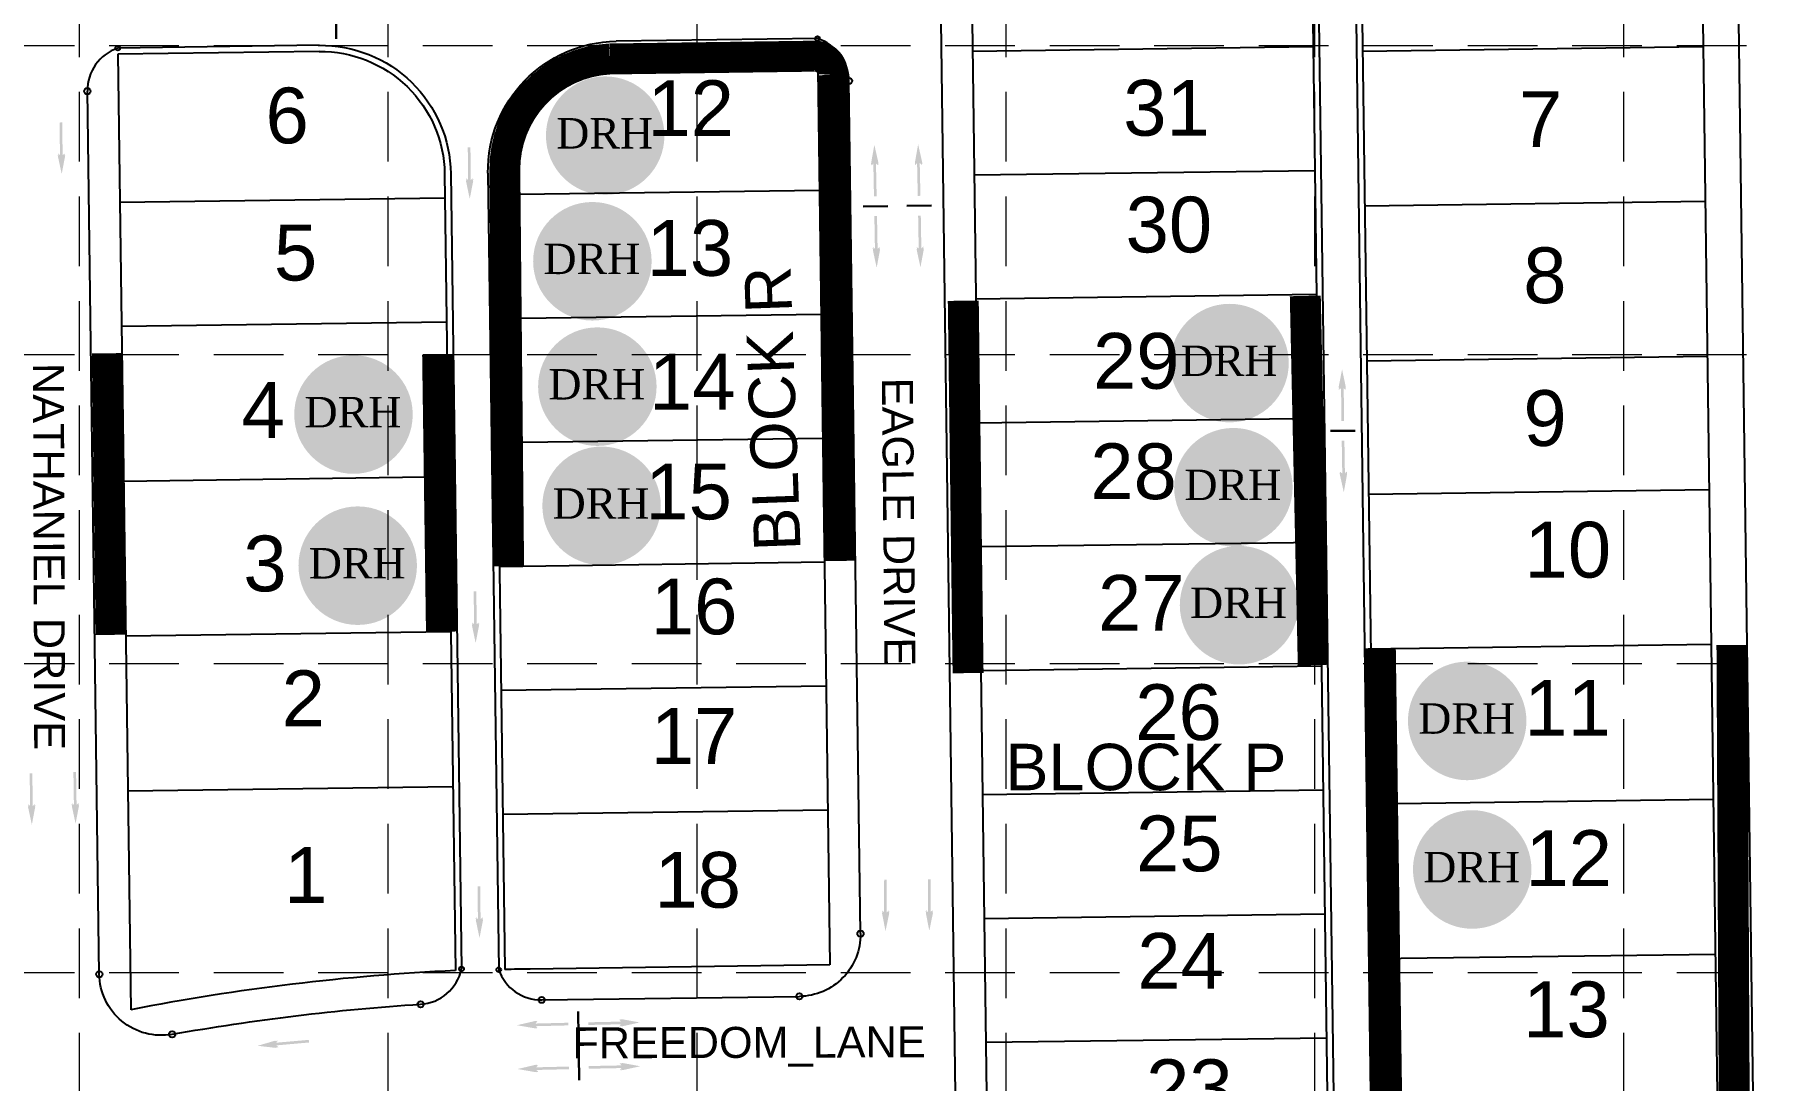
# Model space of a CAD drawing. Header units: inches. Extents: x -5337 to 1057, y 15227 to 19227.
# Drawn here: x -2354 to -1795, y 17790 to 18128 of the extents above; entities that cross this region are included whole.
import ezdxf
from ezdxf.enums import TextEntityAlignment as Align

# ---------------------------------------------------------------- set-up
doc = ezdxf.new("R2010")
doc.units = ezdxf.units.IN
doc.header["$LTSCALE"] = 150
doc.header["$MEASUREMENT"] = 0
doc.linetypes.add('HIDDEN', pattern=[0.375, 0.25, -0.125])
for name, color, linetype in [('1 BLOCK NUMBERS', 7, 'Continuous'), ('1 LOT NUMBER', 7, 'Continuous'), ('BASE', 7, 'Continuous'), ('EROSION BLANKET', 84, 'Continuous'), ('grid', 7, 'HIDDEN'), ('LOT NUM', 7, 'Continuous'), ('LOTLINE', 7, 'Continuous'), ('PAVING', 7, 'Continuous'), ('ROW', 7, 'Continuous')]:
    doc.layers.add(name, color=color, linetype=linetype)
doc.styles.add('DRHorton', font='dutcheb.ttf')
doc.styles.get("Standard").update_dxf_attribs({"font": 'ARIAL.TTF', "height": 25})

# ---------------------------------------------------------------- blocks, each defined once
blk = doc.blocks.new('DRHorton')
h = blk.add_hatch(color=1)
h.paths.add_polyline_path([(78.7, 25.78, 1), (40.43, 25.78, 1)])
h.paths.add_polyline_path([(42.33, 17.91), (76.5, 17.91), (76.5, 34.87), (42.33, 34.87)], flags=24)
at = {"layer": 'BASE', "color": 176, "style": 'DRHorton'}
blk.add_text('DRH', height=9.814, dxfattribs=at).set_placement((59.39, 21.64), align=Align.CENTER)

msp = doc.modelspace()

# ---------------------------------------------------------------- hatches: boundary and pattern name
at = {"layer": 'PAVING'}
h = msp.add_hatch(color=256, dxfattribs=at)
edge = h.paths.add_edge_path()
edge.add_line((-2346.08, 18089.55), (-2345.57, 18089.02))
edge.add_line((-2345.57, 18089.02), (-2345.73, 18099.6))
edge.add_line((-2345.73, 18099.6), (-2344.87, 18099.62))
edge.add_line((-2344.87, 18099.62), (-2344.71, 18089.03))
edge.add_line((-2344.71, 18089.03), (-2344.11, 18089.59))
edge.add_line((-2344.11, 18089.59), (-2344.11, 18089.59))
edge.add_ellipse((-2344.06, 18089.05), major_axis=(-0.008, 0.56), ratio=0.285714, start_angle=-125.8315, end_angle=14.4967, ccw=False)
edge.add_line((-2343.93, 18088.73), (-2343.93, 18088.73))
edge.add_line((-2343.93, 18088.73), (-2345.02, 18082.98))
edge.add_line((-2345.02, 18082.98), (-2346.25, 18088.7))
edge.add_line((-2346.25, 18088.7), (-2346.25, 18088.69))
edge.add_ellipse((-2346.12, 18089.02), major_axis=(-0.008, 0.56), ratio=0.285714, start_angle=-17.1827, end_angle=124.7269, ccw=False)
edge.add_line((-2346.08, 18089.55), (-2346.08, 18089.55))
edge.add_line((-2346.08, 18089.55), (-2346.08, 18089.55))
edge.add_line((-2346.08, 18089.55), (-2346.08, 18089.55))
h = msp.add_hatch(color=256, dxfattribs=at)
edge = h.paths.add_edge_path()
edge.add_line((-2214.27, 18081.53), (-2213.76, 18081))
edge.add_line((-2213.76, 18081), (-2213.87, 18091.58))
edge.add_line((-2213.87, 18091.58), (-2213.01, 18091.59))
edge.add_line((-2213.01, 18091.59), (-2212.9, 18081.01))
edge.add_line((-2212.9, 18081.01), (-2212.3, 18081.57))
edge.add_line((-2212.3, 18081.57), (-2212.3, 18081.57))
edge.add_ellipse((-2212.25, 18081.02), major_axis=(-0.006, 0.56), ratio=0.285714, start_angle=-125.8315, end_angle=14.4967, ccw=False)
edge.add_line((-2212.12, 18080.7), (-2212.12, 18080.7))
edge.add_line((-2212.12, 18080.7), (-2213.24, 18074.96))
edge.add_line((-2213.24, 18074.96), (-2214.44, 18080.68))
edge.add_line((-2214.44, 18080.68), (-2214.44, 18080.68))
edge.add_ellipse((-2214.31, 18081), major_axis=(-0.006, 0.56), ratio=0.285714, start_angle=-17.1827, end_angle=124.7269, ccw=False)
edge.add_line((-2214.27, 18081.54), (-2214.27, 18081.53))
edge.add_line((-2214.27, 18081.53), (-2214.27, 18081.53))
edge.add_line((-2214.27, 18081.53), (-2214.27, 18081.53))
at = {"layer": 'PAVING', "linetype": 'Continuous', "lineweight": 30}
h = msp.add_hatch(color=256, dxfattribs=at)
edge = h.paths.add_edge_path()
edge.add_line((-2083.38, 18085.8), (-2082.89, 18086.35))
edge.add_line((-2082.89, 18086.35), (-2082.68, 18075.77))
edge.add_line((-2082.68, 18075.77), (-2081.82, 18075.78))
edge.add_line((-2081.82, 18075.78), (-2082.03, 18086.37))
edge.add_line((-2082.03, 18086.37), (-2081.41, 18085.83))
edge.add_line((-2081.41, 18085.83), (-2081.41, 18085.83))
edge.add_ellipse((-2081.38, 18086.37), major_axis=(0.011, -0.56), ratio=0.285714, start_angle=345.5033, end_angle=485.8315)
edge.add_line((-2081.26, 18086.7), (-2081.26, 18086.7))
edge.add_line((-2081.26, 18086.7), (-2082.56, 18092.4))
edge.add_line((-2082.56, 18092.4), (-2083.58, 18086.65))
edge.add_line((-2083.58, 18086.65), (-2083.58, 18086.65))
edge.add_ellipse((-2083.44, 18086.33), major_axis=(0.011, -0.56), ratio=0.285714, start_angle=235.2731, end_angle=377.1827)
edge.add_line((-2083.38, 18085.8), (-2083.38, 18085.8))
edge.add_line((-2083.38, 18085.8), (-2083.38, 18085.8))
edge.add_line((-2083.38, 18085.8), (-2083.38, 18085.8))
h = msp.add_hatch(color=256, dxfattribs=at)
edge = h.paths.add_edge_path()
edge.add_line((-2069.25, 18085.95), (-2068.76, 18086.5))
edge.add_line((-2068.76, 18086.5), (-2068.54, 18075.92))
edge.add_line((-2068.54, 18075.92), (-2067.68, 18075.94))
edge.add_line((-2067.68, 18075.94), (-2067.9, 18086.52))
edge.add_line((-2067.9, 18086.52), (-2067.28, 18085.98))
edge.add_line((-2067.28, 18085.98), (-2067.28, 18085.98))
edge.add_ellipse((-2067.25, 18086.52), major_axis=(0.011, -0.56), ratio=0.285714, start_angle=345.5033, end_angle=485.8315)
edge.add_line((-2067.13, 18086.85), (-2067.13, 18086.85))
edge.add_line((-2067.13, 18086.85), (-2068.42, 18092.56))
edge.add_line((-2068.42, 18092.56), (-2069.44, 18086.8))
edge.add_line((-2069.44, 18086.8), (-2069.44, 18086.8))
edge.add_ellipse((-2069.3, 18086.48), major_axis=(0.011, -0.56), ratio=0.285714, start_angle=235.2731, end_angle=377.1827)
edge.add_line((-2069.25, 18085.95), (-2069.25, 18085.95))
edge.add_line((-2069.25, 18085.95), (-2069.25, 18085.95))
edge.add_line((-2069.25, 18085.95), (-2069.25, 18085.95))
h = msp.add_hatch(color=256, dxfattribs=at)
edge = h.paths.add_edge_path()
edge.add_line((-2082.88, 18059.32), (-2082.37, 18058.79))
edge.add_line((-2082.37, 18058.79), (-2082.56, 18069.37))
edge.add_line((-2082.56, 18069.37), (-2081.7, 18069.39))
edge.add_line((-2081.7, 18069.39), (-2081.51, 18058.8))
edge.add_line((-2081.51, 18058.8), (-2080.91, 18059.36))
edge.add_line((-2080.91, 18059.36), (-2080.91, 18059.36))
edge.add_ellipse((-2080.86, 18058.82), major_axis=(-0.01, 0.56), ratio=0.285714, start_angle=-125.8315, end_angle=14.4967, ccw=False)
edge.add_line((-2080.73, 18058.5), (-2080.73, 18058.5))
edge.add_line((-2080.73, 18058.5), (-2081.81, 18052.75))
edge.add_line((-2081.81, 18052.75), (-2083.05, 18058.46))
edge.add_line((-2083.05, 18058.46), (-2083.05, 18058.46))
edge.add_ellipse((-2082.92, 18058.78), major_axis=(-0.01, 0.56), ratio=0.285714, start_angle=-17.1827, end_angle=124.7269, ccw=False)
edge.add_line((-2082.88, 18059.32), (-2082.88, 18059.32))
edge.add_line((-2082.88, 18059.32), (-2082.88, 18059.32))
edge.add_line((-2082.88, 18059.32), (-2082.88, 18059.32))
h = msp.add_hatch(color=256, dxfattribs=at)
edge = h.paths.add_edge_path()
edge.add_line((-2068.75, 18059.47), (-2068.24, 18058.94))
edge.add_line((-2068.24, 18058.94), (-2068.42, 18069.52))
edge.add_line((-2068.42, 18069.52), (-2067.56, 18069.54))
edge.add_line((-2067.56, 18069.54), (-2067.38, 18058.95))
edge.add_line((-2067.38, 18058.95), (-2066.78, 18059.51))
edge.add_line((-2066.78, 18059.51), (-2066.78, 18059.51))
edge.add_ellipse((-2066.73, 18058.97), major_axis=(-0.01, 0.56), ratio=0.285714, start_angle=-125.8315, end_angle=14.4967, ccw=False)
edge.add_line((-2066.59, 18058.65), (-2066.59, 18058.65))
edge.add_line((-2066.59, 18058.65), (-2067.67, 18052.9))
edge.add_line((-2067.67, 18052.9), (-2068.91, 18058.61))
edge.add_line((-2068.91, 18058.61), (-2068.91, 18058.61))
edge.add_ellipse((-2068.78, 18058.93), major_axis=(-0.01, 0.56), ratio=0.285714, start_angle=-17.1827, end_angle=124.7269, ccw=False)
edge.add_line((-2068.75, 18059.47), (-2068.75, 18059.47))
edge.add_line((-2068.75, 18059.47), (-2068.75, 18059.47))
edge.add_line((-2068.75, 18059.47), (-2068.75, 18059.47))
h = msp.add_hatch(color=256, dxfattribs=at)
edge = h.paths.add_edge_path()
edge.add_line((-1930.46, 18013.34), (-1930.97, 18013.87))
edge.add_line((-1930.97, 18013.87), (-1930.84, 18003.29))
edge.add_line((-1930.84, 18003.29), (-1931.7, 18003.28))
edge.add_line((-1931.7, 18003.28), (-1931.83, 18013.86))
edge.add_line((-1931.83, 18013.86), (-1932.43, 18013.31))
edge.add_line((-1932.43, 18013.31), (-1932.43, 18013.3))
edge.add_ellipse((-1932.48, 18013.85), major_axis=(0.007, -0.56), ratio=0.285714, start_angle=-125.8315, end_angle=14.4967, ccw=False)
edge.add_line((-1932.61, 18014.17), (-1932.61, 18014.17))
edge.add_line((-1932.61, 18014.17), (-1931.5, 18019.92))
edge.add_line((-1931.5, 18019.92), (-1930.29, 18014.2))
edge.add_line((-1930.29, 18014.2), (-1930.3, 18014.2))
edge.add_ellipse((-1930.42, 18013.88), major_axis=(0.007, -0.56), ratio=0.285714, start_angle=-17.1827, end_angle=124.7269, ccw=False)
edge.add_line((-1930.46, 18013.34), (-1930.46, 18013.34))
edge.add_line((-1930.46, 18013.34), (-1930.46, 18013.34))
edge.add_line((-1930.46, 18013.34), (-1930.46, 18013.34))
h = msp.add_hatch(color=256, dxfattribs=at)
edge = h.paths.add_edge_path()
edge.add_line((-1930.09, 17986.86), (-1930.58, 17986.31))
edge.add_line((-1930.58, 17986.31), (-1930.75, 17996.89))
edge.add_line((-1930.75, 17996.89), (-1931.61, 17996.88))
edge.add_line((-1931.61, 17996.88), (-1931.44, 17986.3))
edge.add_line((-1931.44, 17986.3), (-1932.05, 17986.84))
edge.add_line((-1932.05, 17986.84), (-1932.06, 17986.84))
edge.add_ellipse((-1932.09, 17986.3), major_axis=(-0.009, 0.56), ratio=0.285714, start_angle=345.5033, end_angle=485.8315)
edge.add_line((-1932.21, 17985.97), (-1932.21, 17985.97))
edge.add_line((-1932.21, 17985.97), (-1930.94, 17980.26))
edge.add_line((-1930.94, 17980.26), (-1929.9, 17986.01))
edge.add_line((-1929.9, 17986.01), (-1929.9, 17986.01))
edge.add_ellipse((-1930.03, 17986.32), major_axis=(-0.009, 0.56), ratio=0.285714, start_angle=235.2731, end_angle=377.1827)
edge.add_line((-1930.09, 17986.86), (-1930.09, 17986.86))
edge.add_line((-1930.09, 17986.86), (-1930.09, 17986.86))
edge.add_line((-1930.09, 17986.86), (-1930.09, 17986.86))
at = {"layer": 'PAVING'}
h = msp.add_hatch(color=256, dxfattribs=at)
edge = h.paths.add_edge_path()
edge.add_line((-2212.35, 17938.17), (-2211.85, 17937.63))
edge.add_line((-2211.85, 17937.63), (-2211.96, 17948.22))
edge.add_line((-2211.96, 17948.22), (-2211.1, 17948.23))
edge.add_line((-2211.1, 17948.23), (-2210.99, 17937.64))
edge.add_line((-2210.99, 17937.64), (-2210.39, 17938.2))
edge.add_line((-2210.39, 17938.2), (-2210.39, 17938.2))
edge.add_ellipse((-2210.34, 17937.66), major_axis=(-0.006, 0.56), ratio=0.285714, start_angle=-125.8315, end_angle=14.4967, ccw=False)
edge.add_line((-2210.21, 17937.33), (-2210.21, 17937.33))
edge.add_line((-2210.21, 17937.33), (-2211.33, 17931.59))
edge.add_line((-2211.33, 17931.59), (-2212.53, 17937.31))
edge.add_line((-2212.53, 17937.31), (-2212.52, 17937.31))
edge.add_ellipse((-2212.4, 17937.63), major_axis=(-0.006, 0.56), ratio=0.285714, start_angle=-17.1827, end_angle=124.7269, ccw=False)
edge.add_line((-2212.35, 17938.17), (-2212.35, 17938.17))
edge.add_line((-2212.35, 17938.17), (-2212.35, 17938.17))
edge.add_line((-2212.35, 17938.17), (-2212.35, 17938.17))
h = msp.add_hatch(color=256, dxfattribs=at)
edge = h.paths.add_edge_path()
edge.add_line((-2355.72, 17879.51), (-2355.22, 17878.98))
edge.add_line((-2355.22, 17878.98), (-2355.37, 17889.56))
edge.add_line((-2355.37, 17889.56), (-2354.51, 17889.57))
edge.add_line((-2354.51, 17889.57), (-2354.36, 17878.99))
edge.add_line((-2354.36, 17878.99), (-2353.76, 17879.55))
edge.add_line((-2353.76, 17879.55), (-2353.76, 17879.55))
edge.add_ellipse((-2353.71, 17879.01), major_axis=(-0.008, 0.56), ratio=0.285714, start_angle=-125.8315, end_angle=14.4967, ccw=False)
edge.add_line((-2353.57, 17878.68), (-2353.57, 17878.68))
edge.add_line((-2353.57, 17878.68), (-2354.67, 17872.94))
edge.add_line((-2354.67, 17872.94), (-2355.89, 17878.65))
edge.add_line((-2355.89, 17878.65), (-2355.89, 17878.65))
edge.add_ellipse((-2355.76, 17878.97), major_axis=(-0.008, 0.56), ratio=0.285714, start_angle=-17.1827, end_angle=124.7269, ccw=False)
edge.add_line((-2355.72, 17879.51), (-2355.72, 17879.51))
edge.add_line((-2355.72, 17879.51), (-2355.72, 17879.51))
edge.add_line((-2355.72, 17879.51), (-2355.72, 17879.51))
h = msp.add_hatch(color=256, dxfattribs=at)
edge = h.paths.add_edge_path()
edge.add_line((-2341.59, 17879.86), (-2341.08, 17879.32))
edge.add_line((-2341.08, 17879.32), (-2341.24, 17889.91))
edge.add_line((-2341.24, 17889.91), (-2340.38, 17889.92))
edge.add_line((-2340.38, 17889.92), (-2340.22, 17879.34))
edge.add_line((-2340.22, 17879.34), (-2339.62, 17879.9))
edge.add_line((-2339.62, 17879.9), (-2339.62, 17879.9))
edge.add_ellipse((-2339.58, 17879.36), major_axis=(-0.008, 0.56), ratio=0.285714, start_angle=-125.8315, end_angle=14.4967, ccw=False)
edge.add_line((-2339.44, 17879.03), (-2339.44, 17879.03))
edge.add_line((-2339.44, 17879.03), (-2340.54, 17873.29))
edge.add_line((-2340.54, 17873.29), (-2341.76, 17879))
edge.add_line((-2341.76, 17879), (-2341.76, 17879))
edge.add_ellipse((-2341.63, 17879.32), major_axis=(-0.008, 0.56), ratio=0.285714, start_angle=-17.1827, end_angle=124.7269, ccw=False)
edge.add_line((-2341.59, 17879.86), (-2341.59, 17879.86))
edge.add_line((-2341.59, 17879.86), (-2341.59, 17879.86))
edge.add_line((-2341.59, 17879.86), (-2341.59, 17879.86))
h = msp.add_hatch(color=256, dxfattribs=at)
edge = h.paths.add_edge_path()
edge.add_line((-2065.76, 17845.3), (-2065.26, 17844.76))
edge.add_line((-2065.26, 17844.76), (-2065.25, 17855.35))
edge.add_line((-2065.25, 17855.35), (-2064.39, 17855.35))
edge.add_line((-2064.39, 17855.35), (-2064.4, 17844.76))
edge.add_line((-2064.4, 17844.76), (-2063.8, 17845.31))
edge.add_line((-2063.8, 17845.31), (-2063.79, 17845.31))
edge.add_ellipse((-2063.75, 17844.77), major_axis=(0.001, 0.56), ratio=0.285714, start_angle=-125.8315, end_angle=14.4967, ccw=False)
edge.add_line((-2063.63, 17844.44), (-2063.63, 17844.44))
edge.add_line((-2063.63, 17844.44), (-2064.81, 17838.71))
edge.add_line((-2064.81, 17838.71), (-2065.94, 17844.45))
edge.add_line((-2065.94, 17844.45), (-2065.94, 17844.45))
edge.add_ellipse((-2065.81, 17844.77), major_axis=(0.001, 0.56), ratio=0.285714, start_angle=-17.1827, end_angle=124.7269, ccw=False)
edge.add_line((-2065.76, 17845.3), (-2065.76, 17845.3))
edge.add_line((-2065.76, 17845.3), (-2065.76, 17845.3))
edge.add_line((-2065.76, 17845.3), (-2065.76, 17845.3))
h = msp.add_hatch(color=256, dxfattribs=at)
edge = h.paths.add_edge_path()
edge.add_line((-2211.11, 17842.98), (-2210.6, 17842.45))
edge.add_line((-2210.6, 17842.45), (-2210.71, 17853.03))
edge.add_line((-2210.71, 17853.03), (-2209.85, 17853.04))
edge.add_line((-2209.85, 17853.04), (-2209.74, 17842.46))
edge.add_line((-2209.74, 17842.46), (-2209.14, 17843.01))
edge.add_line((-2209.14, 17843.01), (-2209.14, 17843.01))
edge.add_ellipse((-2209.09, 17842.47), major_axis=(-0.006, 0.56), ratio=0.285714, start_angle=-125.8315, end_angle=14.4967, ccw=False)
edge.add_line((-2208.96, 17842.14), (-2208.96, 17842.15))
edge.add_line((-2208.96, 17842.15), (-2210.08, 17836.4))
edge.add_line((-2210.08, 17836.4), (-2211.28, 17842.13))
edge.add_line((-2211.28, 17842.13), (-2211.28, 17842.13))
edge.add_ellipse((-2211.15, 17842.45), major_axis=(-0.006, 0.56), ratio=0.285714, start_angle=-17.1827, end_angle=124.7269, ccw=False)
edge.add_line((-2211.11, 17842.98), (-2211.11, 17842.98))
edge.add_line((-2211.11, 17842.98), (-2211.11, 17842.98))
edge.add_line((-2211.11, 17842.98), (-2211.11, 17842.98))
h = msp.add_hatch(color=256, dxfattribs=at)
edge = h.paths.add_edge_path()
edge.add_line((-2079.9, 17845.18), (-2079.4, 17844.64))
edge.add_line((-2079.4, 17844.64), (-2079.39, 17855.22))
edge.add_line((-2079.39, 17855.22), (-2078.53, 17855.22))
edge.add_line((-2078.53, 17855.22), (-2078.54, 17844.64))
edge.add_line((-2078.54, 17844.64), (-2077.93, 17845.19))
edge.add_line((-2077.93, 17845.19), (-2077.93, 17845.19))
edge.add_ellipse((-2077.89, 17844.65), major_axis=(0.001, 0.56), ratio=0.285714, start_angle=-125.8315, end_angle=14.4967, ccw=False)
edge.add_line((-2077.76, 17844.32), (-2077.76, 17844.32))
edge.add_line((-2077.76, 17844.32), (-2078.95, 17838.59))
edge.add_line((-2078.95, 17838.59), (-2080.08, 17844.32))
edge.add_line((-2080.08, 17844.32), (-2080.08, 17844.32))
edge.add_ellipse((-2079.95, 17844.64), major_axis=(0.001, 0.56), ratio=0.285714, start_angle=-17.1827, end_angle=124.7269, ccw=False)
edge.add_line((-2079.9, 17845.18), (-2079.9, 17845.18))
edge.add_line((-2079.9, 17845.18), (-2079.9, 17845.18))
edge.add_line((-2079.9, 17845.18), (-2079.9, 17845.18))
at = {"layer": 'PAVING', "linetype": 'Continuous', "lineweight": 30}
h = msp.add_hatch(color=256, dxfattribs=at)
edge = h.paths.add_edge_path()
edge.add_line((-2191.4, 17807.41), (-2191.95, 17807.89))
edge.add_line((-2191.95, 17807.89), (-2181.37, 17808.15))
edge.add_line((-2181.37, 17808.15), (-2181.39, 17809.01))
edge.add_line((-2181.39, 17809.01), (-2191.97, 17808.75))
edge.add_line((-2191.97, 17808.75), (-2191.44, 17809.37))
edge.add_line((-2191.44, 17809.37), (-2191.44, 17809.38))
edge.add_ellipse((-2191.98, 17809.4), major_axis=(0.56, 0.013), ratio=0.285714, start_angle=345.5033, end_angle=485.8315)
edge.add_line((-2192.31, 17809.52), (-2192.31, 17809.52))
edge.add_line((-2192.31, 17809.52), (-2198.01, 17808.21))
edge.add_line((-2198.01, 17808.21), (-2192.25, 17807.21))
edge.add_line((-2192.25, 17807.21), (-2192.25, 17807.21))
edge.add_ellipse((-2191.93, 17807.35), major_axis=(0.56, 0.013), ratio=0.285714, start_angle=235.2731, end_angle=377.1827)
edge.add_line((-2191.4, 17807.41), (-2191.4, 17807.41))
edge.add_line((-2191.4, 17807.41), (-2191.4, 17807.41))
edge.add_line((-2191.4, 17807.41), (-2191.4, 17807.41))
h = msp.add_hatch(color=256, dxfattribs=at)
edge = h.paths.add_edge_path()
edge.add_line((-2164.92, 17808), (-2164.39, 17808.51))
edge.add_line((-2164.39, 17808.51), (-2174.97, 17808.29))
edge.add_line((-2174.97, 17808.29), (-2174.99, 17809.15))
edge.add_line((-2174.99, 17809.15), (-2164.41, 17809.37))
edge.add_line((-2164.41, 17809.37), (-2164.97, 17809.97))
edge.add_line((-2164.97, 17809.97), (-2164.97, 17809.97))
edge.add_ellipse((-2164.43, 17810.02), major_axis=(-0.56, -0.012), ratio=0.285714, start_angle=-125.8315, end_angle=14.4967, ccw=False)
edge.add_line((-2164.11, 17810.16), (-2164.11, 17810.16))
edge.add_line((-2164.11, 17810.16), (-2158.35, 17809.1))
edge.add_line((-2158.35, 17809.1), (-2164.06, 17807.84))
edge.add_line((-2164.06, 17807.84), (-2164.06, 17807.84))
edge.add_ellipse((-2164.38, 17807.97), major_axis=(-0.56, -0.012), ratio=0.285714, start_angle=-17.1827, end_angle=124.7269, ccw=False)
edge.add_line((-2164.92, 17808), (-2164.92, 17808))
edge.add_line((-2164.92, 17808), (-2164.92, 17808))
edge.add_line((-2164.92, 17808), (-2164.92, 17808))
at = {"layer": 'PAVING'}
h = msp.add_hatch(color=256, dxfattribs=at)
edge = h.paths.add_edge_path()
edge.add_line((-2275.27, 17803.1), (-2275.77, 17802.56))
edge.add_line((-2275.77, 17802.56), (-2265.22, 17803.48))
edge.add_line((-2265.22, 17803.48), (-2265.15, 17802.63))
edge.add_line((-2265.15, 17802.63), (-2275.69, 17801.7))
edge.add_line((-2275.69, 17801.7), (-2275.09, 17801.14))
edge.add_line((-2275.09, 17801.14), (-2275.09, 17801.14))
edge.add_ellipse((-2275.63, 17801.06), major_axis=(0.558, 0.049), ratio=0.285714, start_angle=-125.8315, end_angle=14.4967, ccw=False)
edge.add_line((-2275.94, 17800.9), (-2275.94, 17800.9))
edge.add_line((-2275.94, 17800.9), (-2281.75, 17801.57))
edge.add_line((-2281.75, 17801.57), (-2276.14, 17803.21))
edge.add_line((-2276.14, 17803.21), (-2276.14, 17803.21))
edge.add_ellipse((-2275.81, 17803.1), major_axis=(0.558, 0.049), ratio=0.285714, start_angle=-17.1827, end_angle=124.7269, ccw=False)
edge.add_line((-2275.27, 17803.1), (-2275.27, 17803.1))
edge.add_line((-2275.27, 17803.1), (-2275.27, 17803.1))
edge.add_line((-2275.27, 17803.1), (-2275.27, 17803.1))
at = {"layer": 'PAVING', "linetype": 'Continuous', "lineweight": 30}
h = msp.add_hatch(color=256, dxfattribs=at)
edge = h.paths.add_edge_path()
edge.add_line((-2191.2, 17793.27), (-2191.75, 17793.76))
edge.add_line((-2191.75, 17793.76), (-2181.17, 17794.01))
edge.add_line((-2181.17, 17794.01), (-2181.19, 17794.87))
edge.add_line((-2181.19, 17794.87), (-2191.77, 17794.62))
edge.add_line((-2191.77, 17794.62), (-2191.24, 17795.24))
edge.add_line((-2191.24, 17795.24), (-2191.23, 17795.24))
edge.add_ellipse((-2191.78, 17795.27), major_axis=(0.56, 0.013), ratio=0.285714, start_angle=345.5033, end_angle=485.8315)
edge.add_line((-2192.11, 17795.39), (-2192.11, 17795.39))
edge.add_line((-2192.11, 17795.39), (-2197.81, 17794.07))
edge.add_line((-2197.81, 17794.07), (-2192.05, 17793.07))
edge.add_line((-2192.05, 17793.07), (-2192.05, 17793.07))
edge.add_ellipse((-2191.73, 17793.21), major_axis=(0.56, 0.013), ratio=0.285714, start_angle=235.2731, end_angle=377.1827)
edge.add_line((-2191.2, 17793.27), (-2191.2, 17793.27))
edge.add_line((-2191.2, 17793.27), (-2191.2, 17793.27))
edge.add_line((-2191.2, 17793.27), (-2191.2, 17793.27))
h = msp.add_hatch(color=256, dxfattribs=at)
edge = h.paths.add_edge_path()
edge.add_line((-2164.72, 17793.87), (-2164.19, 17794.38))
edge.add_line((-2164.19, 17794.38), (-2174.77, 17794.16))
edge.add_line((-2174.77, 17794.16), (-2174.79, 17795.02))
edge.add_line((-2174.79, 17795.02), (-2164.21, 17795.24))
edge.add_line((-2164.21, 17795.24), (-2164.77, 17795.83))
edge.add_line((-2164.77, 17795.83), (-2164.77, 17795.84))
edge.add_ellipse((-2164.23, 17795.89), major_axis=(-0.56, -0.012), ratio=0.285714, start_angle=-125.8315, end_angle=14.4967, ccw=False)
edge.add_line((-2163.9, 17796.02), (-2163.91, 17796.02))
edge.add_line((-2163.91, 17796.02), (-2158.15, 17794.96))
edge.add_line((-2158.15, 17794.96), (-2163.86, 17793.71))
edge.add_line((-2163.86, 17793.71), (-2163.86, 17793.71))
edge.add_ellipse((-2164.18, 17793.83), major_axis=(-0.56, -0.012), ratio=0.285714, start_angle=-17.1827, end_angle=124.7269, ccw=False)
edge.add_line((-2164.72, 17793.87), (-2164.72, 17793.87))
edge.add_line((-2164.72, 17793.87), (-2164.72, 17793.87))
edge.add_line((-2164.72, 17793.87), (-2164.72, 17793.87))

# ---------------------------------------------------------------- linework, layer by layer
at = {"layer": 'EROSION BLANKET', "const_width": 10}
for points in [[(-2200.69, 17956.35), (-2201.91, 18084.13, -0.402072), (-2168.05, 18120.11), (-2101.85, 18121.02, -0.437405), (-2096.05, 18114.93), (-2093.97, 17958.08)], [(-1919.15, 17929.98), (-1919.01, 17920.44), (-1915.97, 17703.58, 0.470146), (-1884.09, 17676.61), (-1864.16, 17676.61), (-1863.39, 17649.02)]]:
    msp.add_lwpolyline(points, format="xyb", dxfattribs=at)
for points in [[(-2053.84, 18042.08), (-2052.29, 17921.87)], [(-1940.8, 17924.45), (-1943.38, 18043.63)], [(-2330.29, 18025.11), (-2329.06, 17934.21)], [(-2223.61, 18024.61), (-2222.37, 17935.24)], [(-1889.53, 17523.09), (-1868.13, 17518.86), (-1851.91, 17515.1), (-1843.65, 17512.67), (-1837.8, 17513.69), (-1833.08, 17515.96), (-1829.1, 17519.37), (-1826.14, 17523.3), (-1823.97, 17528.71), (-1820.39, 17545.59), (-1810.36, 17605.86), (-1804.31, 17674.01), (-1805.58, 17930.92)]]:
    msp.add_lwpolyline(points, dxfattribs=at)
at = {"layer": 'grid', "color": 252, "linetype": 'HIDDEN', "lineweight": 0, "ltscale": 0.6}
for p, q in [((-2339.39, 19121.98), (-2339.39, 15630.29)), ((-2239.64, 19121.98), (-2239.64, 15630.29)), ((-2139.89, 19121.98), (-2139.89, 15630.29)), ((-2040.14, 19121.98), (-2040.14, 15630.29)), ((-1940.39, 19121.98), (-1940.39, 15630.29)), ((-1840.64, 19121.98), (-1840.64, 15630.29)), ((-5232.14, 18124.48), (952.36, 18124.48)), ((-5232.14, 18024.73), (952.36, 18024.73)), ((-5232.14, 17924.98), (952.36, 17924.98)), ((-5232.14, 17825.23), (952.36, 17825.23))]:
    msp.add_line(p, q, dxfattribs=at)
at = {"layer": 'LOTLINE'}
for p, q in [((-1940.88, 18124.05), (-2050.87, 18122.57)), ((-1924.86, 18122.67), (-1814.87, 18124.15)), ((-1940.34, 18084.05), (-2050.33, 18082.57)), ((-2221.25, 18075.18), (-2326.24, 18073.77)), ((-2100.27, 18077.62), (-2205.26, 18076.21)), ((-1924.19, 18072.68), (-1814.19, 18074.16)), ((-1939.8, 18044.06), (-2049.79, 18042.57)), ((-2220.71, 18035.19), (-2325.7, 18033.77)), ((-2099.73, 18037.63), (-2204.72, 18036.21)), ((-1923.51, 18022.68), (-1813.52, 18024.16)), ((-1939.26, 18004.06), (-2049.25, 18002.58)), ((-2099.19, 17997.63), (-2204.18, 17996.22)), ((-2220.03, 17985.19), (-2325.03, 17983.77)), ((-1922.93, 17979.68), (-1812.94, 17981.17)), ((-1938.72, 17964.06), (-2048.71, 17962.58)), ((-2098.65, 17957.63), (-2203.64, 17956.22)), ((-2219.36, 17935.19), (-2324.35, 17933.78)), ((-1922.26, 17929.69), (-1812.27, 17931.17)), ((-1938.18, 17924.07), (-2048.17, 17922.58)), ((-2098.11, 17917.64), (-2203.1, 17916.22)), ((-2218.69, 17885.2), (-2323.68, 17883.78)), ((-1937.64, 17884.07), (-2047.63, 17882.59)), ((-2097.57, 17877.64), (-2202.56, 17876.23)), ((-1921.58, 17879.69), (-1811.59, 17881.18)), ((-1937.11, 17844.08), (-2047.1, 17842.59)), ((-1920.91, 17829.7), (-1810.92, 17831.18)), ((-1936.57, 17804.08), (-2046.56, 17802.6))]:
    msp.add_line(p, q, dxfattribs=at)
at = {"layer": 'PAVING'}
for p, q in [((-1942.92, 18423.55), (-1933.23, 17704.84)), ((-1930.93, 18424.51), (-1921.2, 17702.75)), ((-1807.42, 18424.53), (-1798.07, 17731.34)), ((-2055.01, 17688.2), (-2064.66, 18403.16)), ((-2261.92, 18124.52), (-2326.91, 18123.64)), ((-2100.93, 18126.69), (-2165.93, 18125.81)), ((-2087.03, 17837.78), (-2090.75, 18113.06)), ((-2332.88, 17824.68), (-2336.73, 18109.72)), ((-2219.36, 18083.09), (-2215.89, 17826.39)), ((-2207.36, 18083.25), (-2203.89, 17826.13)), ((-2189.99, 17816.39), (-2106.76, 17817.51))]:
    msp.add_line(p, q, dxfattribs=at)
at = {"layer": 'PAVING', "linetype": 'Continuous', "lineweight": 30}
for p, q in [((-2256.36, 18126.57), (-2256.43, 18134.57)), ((-2078.19, 18072.63), (-2086.19, 18072.52)), ((-2064.05, 18072.78), (-2072.05, 18072.67)), ((-1935.22, 18000.05), (-1927.22, 18000.12)), ((-2178.25, 17812.65), (-2178.11, 17804.65)), ((-2178.05, 17798.51), (-2177.91, 17790.51))]:
    msp.add_line(p, q, dxfattribs=at)
at = {"layer": 'PAVING'}
for centre, radius in [((-2326.91, 18123.64), 0.75), ((-2100.94, 18126.69), 0.75), ((-2090.75, 18113.04), 1), ((-2336.73, 18109.72), 1), ((-2087.03, 17837.78), 1), ((-2332.88, 17824.68), 1), ((-2215.89, 17826.39), 0.75), ((-2203.89, 17826.13), 0.75), ((-2189.99, 17816.39), 1), ((-2106.76, 17817.51), 1), ((-2229.11, 17814.97), 1), ((-2309.35, 17805.26), 1)]:
    msp.add_circle(centre, radius, dxfattribs=at)
for centre, start, end in [((-2322.23, 18109.92), 108.8527, 180.7729), ((-2105.25, 18112.85), 0.8393, 72.6925), ((-2230.07, 17829.44), 273.4945, 347.8343), ((-2190.19, 17830.89), 199.1524, 270.7729)]:
    msp.add_arc(centre, 14.5, start, end, dxfattribs=at)
at = {"layer": 'PAVING', "extrusion": (0, 0, -1)}
for centre, radius, start, end in [((2261.35, 18082.52), 42, 89.2271, 179.2272), ((2165.36, 18083.82), 42, 359.2271, 89.2271), ((2107.03, 17837.51), 20, 179.2271, 269.2271), ((2312.88, 17824.95), 20, 259.8434, 359.2271), ((2183.98, 17105.41), 711, 79.84343, 86.36076)]:
    msp.add_arc(centre, radius, start, end, dxfattribs=at)
at = {"layer": 'ROW'}
for p, q in [((-1819.11, 18438.79), (-1809.57, 17731.19)), ((-1944.92, 18423.41), (-1935.23, 17704.82)), ((-1928.94, 18424.69), (-1919.2, 17702.78)), ((-2054.66, 18403.3), (-2045.01, 17688.34)), ((-2100.91, 18124.69), (-2165.9, 18123.81)), ((-2100.91, 18124.69), (-2096.9, 17827.65)), ((-2261.89, 18122.52), (-2326.88, 18121.64)), ((-2326.88, 18121.64), (-2322.72, 17813.19)), ((-2221.35, 18083.06), (-2217.89, 17825.86)), ((-2205.36, 18083.28), (-2201.89, 17826.18)), ((-2096.9, 17827.65), (-2193.7, 17826.34))]:
    msp.add_line(p, q, dxfattribs=at)
at = {"layer": 'ROW', "extrusion": (0, 0, -1)}
for centre, start, end in [((2165.36, 18083.82), 359.2267, 89.2271), ((2261.35, 18082.52), 89.2271, 179.2272)]:
    msp.add_arc(centre, 40, start, end, dxfattribs=at)
at = {"layer": 'ROW'}
for centre, start, end in [((-2183.98, 17105.66), 92.695, 101.09442), ((-2183.98, 17105.41), 90.77286, 91.42341)]:
    msp.add_arc(centre, 721, start, end, dxfattribs=at)

# ---------------------------------------------------------------- block references
at = {"layer": 'grid', "zscale": 1.213134165493395}
for p in [(-2229.06, 18069.57), (-2233.19, 18029.03), (-2027.42, 17996.16), (-2231.59, 17988.56), (-2310.35, 17979.56), (-2026.17, 17956.09), (-2230.22, 17950.08), (-2308.98, 17930.77), (-2024.34, 17918.02), (-1950.66, 17880.65), (-1949.04, 17832.7)]:
    msp.add_blockref('DRHorton', p, dxfattribs=at)

# ---------------------------------------------------------------- texts
at = {"layer": '1 BLOCK NUMBERS'}
msp.add_text('BLOCK R ', height=15, rotation=92.0462, dxfattribs=at).set_placement((-2113.87, 17961.24), align=Align.MIDDLE_LEFT)
msp.add_text('BLOCK P ', height=15, dxfattribs=at).set_placement((-2040.29, 17891.56), align=Align.MIDDLE_LEFT)
at = {"layer": '1 LOT NUMBER'}
for s, p in [('12', (-2155.87, 18104.22)), ('31', (-2002.18, 18104.35)), ('6', (-2279.2, 18101.87)), ('7', (-1874.38, 18100.7)), ('30', (-2001.42, 18066.67)), ('13', (-2156.12, 18059.11)), ('5', (-2276.48, 18057.6)), ('8', (-1872.98, 18050.29)), ('29', (-2011.97, 18022.66)), ('14', (-2155.35, 18015.94)), ('4', (-2286.95, 18006.8)), ('9', (-1872.94, 18004.2)), ('28', (-2012.82, 17987.02)), ('15', (-2156.54, 17980.49)), ('10', (-1872.57, 17961.71)), ('3', (-2286.36, 17957.26)), ('16', (-2154.76, 17943.38)), ('27', (-2010.34, 17944.52)), ('2', (-2273.98, 17913.74)), ('26', (-1998.31, 17909.26)), ('11', (-1872.64, 17910.68)), ('17', (-2154.76, 17901.58)), ('25', (-1998.07, 17866.88)), ('12', (-1872.29, 17862.15)), ('1', (-2273.18, 17856.7)), ('18', (-2153.6, 17855.14)), ('24', (-1997.65, 17828.97)), ('13', (-1873.02, 17813.33)), ('23', (-1994.8, 17788.2))]:
    msp.add_text(s, height=18, dxfattribs=at).set_placement(p, align=Align.MIDDLE_LEFT)
at = {"layer": 'LOT NUM'}
for s, rotation, p in [('NATHANIEL DRIVE', 270.1859, (-2349.31, 18021.99)), ('EAGLE DRIVE', 270.5043, (-2075.12, 18017.26)), ('FREEDOM_LANE', 0.1859, (-2180.09, 17802.49))]:
    msp.add_text(s, height=10, rotation=rotation, dxfattribs=at).set_placement(p, align=Align.MIDDLE_LEFT)

doc.saveas('drawing.dxf')
